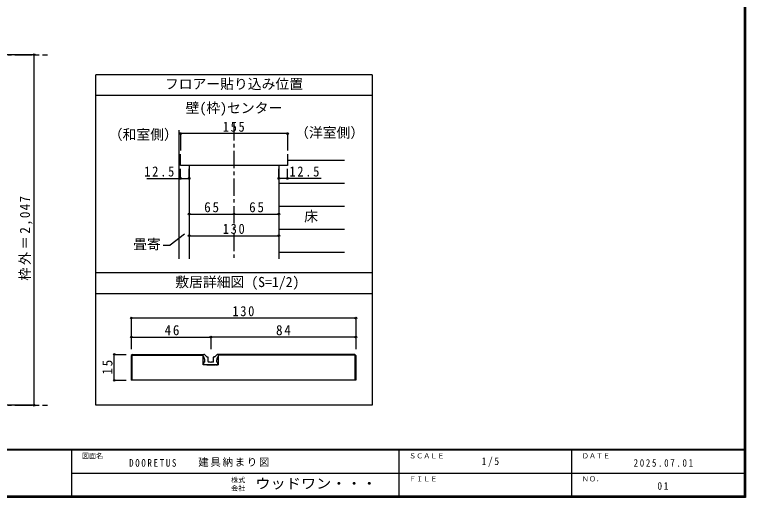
# Model space of a CAD drawing. Units: millimetres at full size, sheet at 1:5, with parts at other scales. Extents: x -973 to 977, y -701 to 696.
# Drawn here: x -81 to 977, y -701 to -2 of the extents above; entities that cross this region are included whole.
import ezdxf
from ezdxf.enums import TextEntityAlignment as Align

# ---------------------------------------------------------------- set-up
doc = ezdxf.new("R2010")
doc.units = ezdxf.units.MM
doc.header["$LTSCALE"] = 5
doc.header["$PDMODE"] = 32
doc.header["$PDSIZE"] = 2.5
doc.linetypes.add('CHAIN1', pattern=[8, 5, -1, 1, -1])
for name, color, linetype in [('0-1_通り芯', 4, 'CHAIN1'), ('0-3_仕上げ', 2, 'Continuous'), ('0-4_枠', 3, 'Continuous'), ('0-A_文字', 7, 'Continuous'), ('0-B_寸法', 7, 'Continuous'), ('1-4_枠', 3, 'Continuous'), ('1-7_金物', 7, 'Continuous'), ('1-B_寸法', 7, 'Continuous'), ('F-1_枠', 6, 'Continuous'), ('F-A_文字', 7, 'Continuous')]:
    doc.layers.add(name, color=color, linetype=linetype)
doc.styles.add('ＭＳ ゴシック', font='')
doc.styles.get('ＭＳ ゴシック').set_extended_font_data('MS Gothic')

msp = doc.modelspace()

# ---------------------------------------------------------------- linework, layer by layer
at = {"layer": '0-1_通り芯'}
for p, q in [((-560.347, -60.5), (-33.347, -60.5)), ((236.653, -159.5), (236.653, -356.007)), ((-560.347, -567.5), (-33.347, -567.5))]:
    msp.add_line(p, q, dxfattribs=at)
at = {"layer": '0-3_仕上げ'}
msp.add_line((156.653, -169.5), (156.653, -355.983), dxfattribs=at)
at = {"layer": '0-3_仕上げ', "color": 4}
for p, q in [((314.153, -212.939), (396.653, -212.939)), ((301.653, -246.241), (396.653, -246.241)), ((301.653, -279.542), (396.653, -279.542)), ((301.653, -312.844), (396.653, -312.844)), ((301.653, -346.145), (396.653, -346.145))]:
    msp.add_line(p, q, dxfattribs=at)
at = {"layer": '0-4_枠'}
for p, q in [((159.153, -220.65), (159.153, -204.435)), ((314.153, -204.435), (314.153, -220.65)), ((314.153, -220.65), (159.153, -220.65)), ((171.653, -220.65), (171.653, -355.983)), ((301.653, -220.65), (301.653, -355.983))]:
    msp.add_line(p, q, dxfattribs=at)
at = {"layer": '0-A_文字', "color": 3}
for p, q in [((36.653, -567.5), (36.653, -89.5)), ((436.653, -89.5), (36.653, -89.5)), ((436.653, -119.5), (36.653, -119.5)), ((436.653, -376.007), (36.653, -376.007)), ((403.653, -376.026), (36.653, -376.026)), ((36.653, -406.026), (436.653, -406.026))]:
    msp.add_line(p, q, dxfattribs=at)
at = {"layer": '0-A_文字'}
for p in [(165.153, -319.991), (134.229, -335.801)]:
    msp.add_line(p, (144.073, -335.801), dxfattribs=at)
at = {"layer": '0-A_文字', "color": 3}
msp.add_lwpolyline([(436.653, -89.5), (436.653, -567.5), (36.653, -567.5)], dxfattribs=at)
at = {"layer": '0-B_寸法', "color": 4}
for p, q in [((-52.347, -60.5), (-192.347, -60.5)), ((-52.347, -567.5), (-52.347, -60.5)), ((314.153, -174.601), (159.153, -174.601)), ((159.153, -174.601), (159.153, -199.065)), ((314.153, -174.601), (314.153, -199.065)), ((159.153, -239.418), (159.153, -225.353)), ((171.653, -239.418), (171.653, -225.353)), ((301.653, -239.418), (301.653, -225.353)), ((314.153, -239.418), (314.153, -225.353)), ((110.326, -239.418), (171.653, -239.418)), ((362.98, -239.418), (301.653, -239.418)), ((171.653, -291.005), (236.653, -291.005)), ((236.653, -291.005), (301.653, -291.005)), ((171.653, -322.39), (301.653, -322.39)), ((-52.347, -567.5), (-192.347, -567.5))]:
    msp.add_line(p, q, dxfattribs=at)
at = {"layer": '0-B_寸法'}
for p in [(-52.347, -60.5), (159.153, -174.601), (314.153, -174.601), (159.153, -239.418), (171.653, -239.418), (301.653, -239.418), (314.153, -239.418), (171.653, -291.005), (236.653, -291.005), (301.653, -291.005), (171.653, -322.39), (301.653, -322.39), (-52.347, -567.5)]:
    msp.add_point(p, dxfattribs=at)
at = {"layer": '1-4_枠'}
for p, q in [((89.86, -493.953), (88.092, -495.721)), ((88.092, -495.721), (88.092, -531.453)), ((89.342, -531.454), (89.342, -495.203)), ((89.342, -495.203), (192.092, -495.203)), ((89.86, -493.953), (192.092, -493.953)), ((192.092, -508.953), (192.092, -493.953)), ((214.092, -508.953), (214.092, -493.953)), ((411.325, -493.953), (214.092, -493.953)), ((411.842, -495.203), (214.092, -495.203)), ((413.092, -495.721), (411.325, -493.953)), ((411.842, -531.454), (411.842, -495.203)), ((413.092, -495.721), (413.092, -531.453)), ((214.092, -508.953), (192.092, -508.953)), ((413.092, -531.453), (88.092, -531.453))]:
    msp.add_line(p, q, dxfattribs=at)
at = {"layer": '1-7_金物'}
for p, q in [((197.248, -497.484), (194.084, -494.32)), ((208.937, -497.484), (212.101, -494.32)), ((214.342, -493.954), (212.985, -493.954)), ((214.342, -496.454), (214.342, -493.954)), ((193.592, -508.953), (192.378, -505.888)), ((194.342, -505.203), (192.842, -505.203)), ((194.342, -505.203), (194.342, -502.044)), ((197.778, -497.704), (198.592, -497.704)), ((199.092, -504.453), (199.092, -498.204)), ((202.342, -505.203), (199.842, -505.203)), ((203.092, -505.953), (202.342, -505.203)), ((207.092, -504.453), (207.092, -498.204)), ((208.407, -497.704), (207.592, -497.704)), ((211.842, -505.203), (211.842, -502.044)), ((211.842, -505.203), (213.342, -505.203)), ((212.592, -508.953), (213.807, -505.888)), ((196.342, -508.953), (193.592, -508.953)), ((196.342, -508.953), (196.842, -508.453)), ((196.842, -508.453), (197.342, -508.953)), ((197.342, -508.953), (208.842, -508.953)), ((209.342, -508.453), (208.842, -508.953)), ((209.842, -508.953), (209.342, -508.453)), ((209.842, -508.953), (212.592, -508.953))]:
    msp.add_line(p, q, dxfattribs=at)
for points in [[(191.842, -496.454), (191.842, -493.954), (193.2, -493.954)], [(206.342, -505.203), (203.842, -505.203), (203.092, -505.953)]]:
    msp.add_lwpolyline(points, dxfattribs=at)
for centre, radius, start, end in [((186.843, -502.044), 7.5, 360, 48.19), ((193.2, -495.204), 1.25, 45, 90), ((219.342, -502.044), 7.5, 131.81, 180), ((212.985, -495.204), 1.25, 90, 135), ((192.842, -505.703), 0.5, 90, 201.616), ((197.778, -496.954), 0.75, 225, 270), ((198.592, -498.204), 0.5, 360, 90), ((199.842, -504.453), 0.75, 180, 270), ((206.342, -504.453), 0.75, 270, 0), ((207.592, -498.204), 0.5, 90, 180), ((208.407, -496.954), 0.75, 270, 315), ((213.342, -505.703), 0.5, 338.384, 90)]:
    msp.add_arc(centre, radius, start, end, dxfattribs=at)
at = {"layer": '1-B_寸法', "color": 4}
for p, q in [((88.092, -441.453), (88.092, -486.453)), ((413.092, -441.453), (88.092, -441.453)), ((413.092, -441.453), (413.092, -486.453)), ((88.092, -468.953), (203.092, -468.953)), ((413.092, -468.953), (203.092, -468.953)), ((203.092, -468.953), (203.092, -486.453)), ((63.486, -531.453), (63.486, -493.953)), ((63.486, -493.953), (80.592, -493.953)), ((63.486, -531.453), (80.592, -531.453))]:
    msp.add_line(p, q, dxfattribs=at)
at = {"layer": '1-B_寸法'}
for p in [(88.092, -441.453), (413.092, -441.453), (88.092, -468.953), (203.092, -468.953), (413.092, -468.953), (63.486, -493.953), (63.486, -531.453)]:
    msp.add_point(p, dxfattribs=at)
at = {"layer": 'F-1_枠'}
for p, q in [((974.986, 695.833), (974.986, -700.833)), ((975.82, 695.833), (975.82, -700.833)), ((976.653, 695.833), (976.653, -700.833)), ((976.653, -631.667), (-973.347, -631.667)), ((976.653, -632.5), (-973.347, -632.5)), ((1.653, -632.5), (1.653, -699.167)), ((474.986, -632.5), (474.986, -699.167)), ((724.986, -632.5), (724.986, -699.167)), ((1.653, -665.833), (974.986, -665.834)), ((976.653, -699.167), (-973.347, -699.167)), ((976.653, -700), (-973.347, -700)), ((976.653, -700.833), (-973.347, -700.833))]:
    msp.add_line(p, q, dxfattribs=at)

# ---------------------------------------------------------------- texts
at = {"layer": '0-A_文字', "style": 'ＭＳ ゴシック'}
for s, p in [('フロアー貼り込み位置', (136.653, -114.5)), ('壁(枠)センター', (166.653, -149.205)), ('（和室側）', (55.413, -187.697)), ('（洋室側）', (325.068, -184.895)), ('床', (338.218, -306.031)), ('畳寄', (90.801, -346.242)), ('敷居詳細図 (S=1/2)', (151.653, -401.016))]:
    msp.add_text(s, height=14.66, dxfattribs=at).set_placement(p, align=Align.BOTTOM_LEFT)
at = {"layer": '0-B_寸法', "char_height": 14.66, "attachment_point": 7, "style": 'ＭＳ ゴシック'}
for s, insert in [('\\T1.27;\\W0.9;155', (220.403, -172.101)), ('\\T1.28;\\W0.9;12.5', (106.841, -236.918)), ('\\T1.28;\\W0.9;12.5', (316.799, -236.918)), ('\\T1.27;\\W0.95;65', (193.528, -288.505)), ('\\T1.27;\\W0.95;65', (258.528, -288.505)), ('\\T1.27;\\W0.9;130', (220.403, -319.89))]:
    msp.add_mtext(s, dxfattribs=dict(at, insert=insert))
at = {"layer": '0-B_寸法', "insert": (-54.847, -387.25), "char_height": 14.66, "attachment_point": 7, "rotation": 90, "style": 'ＭＳ ゴシック'}
msp.add_mtext('\\T1.19;\\W0.95;枠外＝2,047', dxfattribs=at)
at = {"layer": '1-B_寸法', "char_height": 14.66, "attachment_point": 7, "style": 'ＭＳ ゴシック'}
for s, insert in [('\\T1.27;\\W0.9;130', (234.342, -438.953)), ('\\T1.27;\\W0.95;46', (136.217, -466.453)), ('\\T1.27;\\W0.95;84', (297.467, -466.453))]:
    msp.add_mtext(s, dxfattribs=dict(at, insert=insert))
at = {"layer": '1-B_寸法', "insert": (60.986, -523.328), "char_height": 14.66, "attachment_point": 7, "rotation": 90, "style": 'ＭＳ ゴシック'}
msp.add_mtext('\\T1.27;\\W0.95;15', dxfattribs=at)
at = {"layer": 'F-A_文字', "style": 'ＭＳ ゴシック'}
for s, p in [('図面名', (16.653, -646.667)), ('ＳＣＡＬＥ', (489.986, -646.667)), ('ＤＡＴＥ', (739.986, -646.667)), ('株式', (232.486, -681.5)), ('ＦＩＬＥ', (489.986, -680)), ('ＮＯ．', (739.986, -680.001)), ('会社', (232.486, -693.5))]:
    msp.add_text(s, height=7.331, dxfattribs=at).set_placement(p, align=Align.BOTTOM_LEFT)
at = {"layer": 'F-A_文字', "style": 'ＭＳ ゴシック', "width": 1.1}
msp.add_text('ウッドワン・・・', height=14.66, dxfattribs=at).set_placement((267.486, -692.5), align=Align.BOTTOM_LEFT)
at = {"layer": 'F-A_文字', "char_height": 11, "attachment_point": 7, "style": 'ＭＳ ゴシック'}
for s, insert in [('\\T1.17;建具納まり図', (184.986, -656.667)), ('\\T1.38;\\W0.9;1/5', (594.986, -656.667)), ('\\T1.39;\\W0.85;DOORETUS', (84.986, -656.667)), ('\\T1.39;\\W0.85;2025.07.01', (814.986, -656.667)), ('\\T1.36;\\W0.9;01', (849.361, -690.001))]:
    msp.add_mtext(s, dxfattribs=dict(at, insert=insert))

doc.saveas('drawing.dxf')
